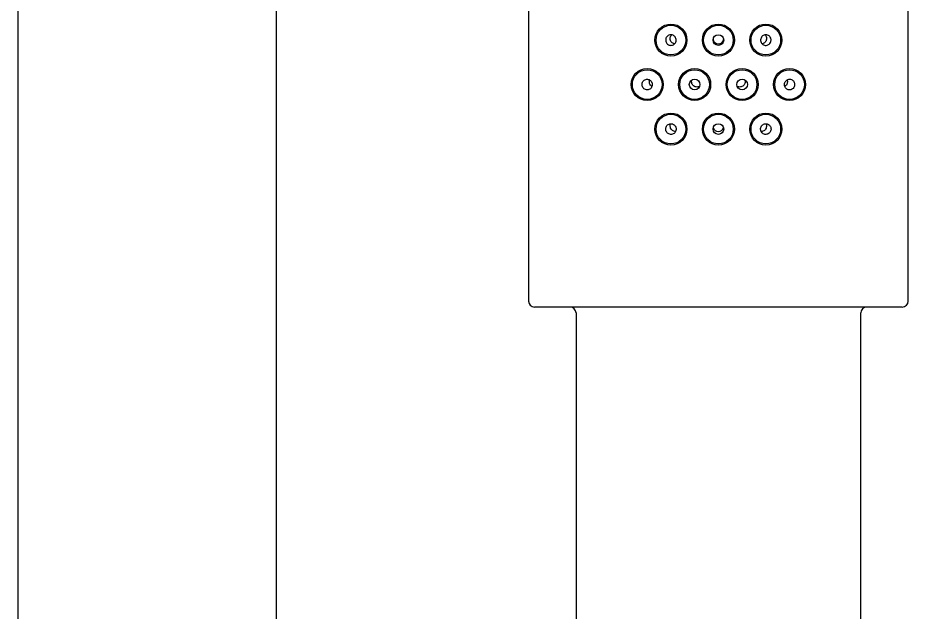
# Model space of a CAD drawing. Header units: millimetres. Extents: x -60 to 7633, y -2614 to 2146.
# Drawn here: x 6801.6 to 6876.6, y 1685 to 1735.1 of the extents above; entities that cross this region are included whole.
import ezdxf

# ---------------------------------------------------------------- set-up
doc = ezdxf.new("R2010")
doc.units = ezdxf.units.MM
doc.layers.get('0').update_dxf_attribs({"color": 250})

msp = doc.modelspace()

# ---------------------------------------------------------------- linework, layer by layer
at = {"linetype": 'Continuous'}
for p, q in [((6801.577, 1841.562), (6801.577, 1577.722)), ((6823.377, 1577.722), (6823.377, 1841.562)), ((6844.627, 1785.183), (6844.627, 1711.183)), ((6876.627, 1711.183), (6876.627, 1785.183)), ((6876.127, 1710.683), (6845.127, 1710.683)), ((6848.627, 1710.183), (6848.627, 1581.183)), ((6872.627, 1581.183), (6872.627, 1710.183))]:
    msp.add_line(p, q, dxfattribs=at)
for centre, radius in [((6856.627, 1733.183), 1.35), ((6856.627, 1733.183), 1.25), ((6860.627, 1733.183), 1.35), ((6860.627, 1733.183), 1.25), ((6864.627, 1733.183), 1.35), ((6864.627, 1733.183), 1.25), ((6860.627, 1733.183), 0.45), ((6854.627, 1729.433), 1.35), ((6854.627, 1729.433), 1.25), ((6858.627, 1729.433), 1.35), ((6858.627, 1729.433), 1.25), ((6862.627, 1729.433), 1.35), ((6862.627, 1729.433), 1.25), ((6866.627, 1729.433), 1.35), ((6866.627, 1729.433), 1.25), ((6858.627, 1729.434), 0.45), ((6862.626, 1729.434), 0.45), ((6856.627, 1725.683), 1.35), ((6856.627, 1725.683), 1.25), ((6860.627, 1725.683), 1.35), ((6860.627, 1725.683), 1.25), ((6864.627, 1725.683), 1.35), ((6864.627, 1725.683), 1.25), ((6860.627, 1725.683), 0.451)]:
    msp.add_circle(centre, radius, dxfattribs=at)
for centre, radius, start, end in [((6860.627, 1733.305), 0.45, 187.07344, 350.99415), ((6860.627, 1725.928), 0.452, 195.64337, 344.66155), ((6845.127, 1711.183), 0.5, 180, 270), ((6876.127, 1711.183), 0.5, 270, 0), ((6848.127, 1710.183), 0.5, 0, 90), ((6873.127, 1710.183), 0.5, 90, 180)]:
    msp.add_arc(centre, radius, start, end, dxfattribs=at)
for points, knots in [([(6856.186, 1733.185), (6856.186, 1733.235), (6856.194, 1733.285), (6856.21, 1733.332), (6856.226, 1733.379), (6856.25, 1733.424), (6856.28, 1733.463), (6856.31, 1733.502), (6856.347, 1733.536), (6856.388, 1733.563), (6856.429, 1733.59), (6856.476, 1733.61), (6856.523, 1733.621), (6856.572, 1733.633), (6856.622, 1733.636), (6856.672, 1733.63), (6856.721, 1733.625), (6856.771, 1733.611), (6856.816, 1733.589), (6856.861, 1733.567), (6856.903, 1733.536), (6856.938, 1733.5), (6856.974, 1733.464), (6857.003, 1733.422), (6857.025, 1733.376), (6857.046, 1733.33), (6857.06, 1733.28), (6857.066, 1733.23), (6857.071, 1733.18), (6857.068, 1733.128), (6857.057, 1733.079), (6857.046, 1733.03), (6857.026, 1732.983), (6857, 1732.94), (6856.974, 1732.898), (6856.94, 1732.86), (6856.902, 1732.829), (6856.863, 1732.798), (6856.819, 1732.774), (6856.773, 1732.757), (6856.726, 1732.741), (6856.677, 1732.732), (6856.628, 1732.732), (6856.578, 1732.733), (6856.528, 1732.741), (6856.481, 1732.758), (6856.434, 1732.775), (6856.39, 1732.801), (6856.351, 1732.833), (6856.312, 1732.865), (6856.278, 1732.904), (6856.252, 1732.948), (6856.226, 1732.991), (6856.206, 1733.04), (6856.196, 1733.09), (6856.189, 1733.121), (6856.186, 1733.153), (6856.186, 1733.185)], [0, 0, 0, 0, 0.052808, 0.052808, 0.052808, 0.105608, 0.105608, 0.105608, 0.158562, 0.158562, 0.158562, 0.212063, 0.212063, 0.212063, 0.266127, 0.266127, 0.266127, 0.320502, 0.320502, 0.320502, 0.374861, 0.374861, 0.374861, 0.428968, 0.428968, 0.428968, 0.48273, 0.48273, 0.48273, 0.536162, 0.536162, 0.536162, 0.589348, 0.589348, 0.589348, 0.642432, 0.642432, 0.642432, 0.69562, 0.69562, 0.69562, 0.749149, 0.749149, 0.749149, 0.803179, 0.803179, 0.803179, 0.857652, 0.857652, 0.857652, 0.912226, 0.912226, 0.912226, 0.96641, 0.96641, 0.96641, 1, 1, 1, 1]), ([(6856.934, 1732.861), (6856.913, 1732.865), (6856.891, 1732.87), (6856.871, 1732.877), (6856.823, 1732.893), (6856.778, 1732.918), (6856.738, 1732.95), (6856.697, 1732.984), (6856.66, 1733.026), (6856.633, 1733.074), (6856.606, 1733.12), (6856.587, 1733.173), (6856.577, 1733.228), (6856.571, 1733.261), (6856.569, 1733.294), (6856.57, 1733.328)], [0.7631158, 0.7631158, 0.7631158, 0.7631158, 0.7881384, 0.7881384, 0.7881384, 0.8467187, 0.8467187, 0.8467187, 0.9075729, 0.9075729, 0.9075729, 0.965717, 0.965717, 0.965717, 1, 1, 1, 1]), ([(6856.57, 1733.328), (6856.571, 1733.374), (6856.58, 1733.42), (6856.594, 1733.463), (6856.608, 1733.506), (6856.629, 1733.546), (6856.654, 1733.581), (6856.666, 1733.598), (6856.679, 1733.613), (6856.692, 1733.627)], [0, 0, 0, 0, 0.047231, 0.047231, 0.047231, 0.0943439, 0.0943439, 0.0943439, 0.1159733, 0.1159733, 0.1159733, 0.1159733]), ([(6865.067, 1733.185), (6865.067, 1733.135), (6865.059, 1733.084), (6865.043, 1733.037), (6865.027, 1732.989), (6865.002, 1732.944), (6864.972, 1732.905), (6864.942, 1732.866), (6864.904, 1732.831), (6864.863, 1732.804), (6864.821, 1732.776), (6864.774, 1732.756), (6864.726, 1732.744), (6864.677, 1732.733), (6864.626, 1732.73), (6864.576, 1732.735), (6864.526, 1732.741), (6864.477, 1732.755), (6864.432, 1732.778), (6864.388, 1732.8), (6864.346, 1732.83), (6864.311, 1732.866), (6864.277, 1732.902), (6864.248, 1732.944), (6864.227, 1732.99), (6864.206, 1733.035), (6864.192, 1733.085), (6864.187, 1733.134), (6864.182, 1733.184), (6864.185, 1733.236), (6864.197, 1733.284), (6864.208, 1733.333), (6864.228, 1733.381), (6864.254, 1733.423), (6864.28, 1733.465), (6864.314, 1733.504), (6864.353, 1733.535), (6864.392, 1733.566), (6864.437, 1733.591), (6864.483, 1733.608), (6864.53, 1733.625), (6864.581, 1733.633), (6864.63, 1733.633), (6864.68, 1733.633), (6864.731, 1733.624), (6864.777, 1733.607), (6864.824, 1733.589), (6864.869, 1733.564), (6864.907, 1733.531), (6864.945, 1733.499), (6864.979, 1733.46), (6865.004, 1733.417), (6865.03, 1733.374), (6865.048, 1733.326), (6865.058, 1733.277), (6865.064, 1733.247), (6865.067, 1733.216), (6865.067, 1733.185)], [0, 0, 0, 0, 0.053229, 0.053229, 0.053229, 0.106427, 0.106427, 0.106427, 0.160099, 0.160099, 0.160099, 0.214417, 0.214417, 0.214417, 0.269008, 0.269008, 0.269008, 0.323397, 0.323397, 0.323397, 0.377294, 0.377294, 0.377294, 0.430711, 0.430711, 0.430711, 0.483847, 0.483847, 0.483847, 0.536941, 0.536941, 0.536941, 0.590181, 0.590181, 0.590181, 0.643692, 0.643692, 0.643692, 0.69754, 0.69754, 0.69754, 0.75172, 0.75172, 0.75172, 0.806109, 0.806109, 0.806109, 0.860441, 0.860441, 0.860441, 0.914378, 0.914378, 0.914378, 0.967712, 0.967712, 0.967712, 1, 1, 1, 1]), ([(6864.683, 1733.328), (6864.685, 1733.28), (6864.679, 1733.232), (6864.667, 1733.187), (6864.655, 1733.142), (6864.637, 1733.1), (6864.613, 1733.062), (6864.588, 1733.021), (6864.557, 1732.985), (6864.522, 1732.956), (6864.483, 1732.923), (6864.439, 1732.897), (6864.392, 1732.88), (6864.366, 1732.871), (6864.339, 1732.864), (6864.312, 1732.86)], [0, 0, 0, 0, 0.0490179, 0.0490179, 0.0490179, 0.097815, 0.097815, 0.097815, 0.1499206, 0.1499206, 0.1499206, 0.2077072, 0.2077072, 0.2077072, 0.2397372, 0.2397372, 0.2397372, 0.2397372]), ([(6864.562, 1733.626), (6864.583, 1733.603), (6864.603, 1733.578), (6864.619, 1733.551), (6864.644, 1733.508), (6864.663, 1733.46), (6864.674, 1733.41), (6864.679, 1733.383), (6864.683, 1733.355), (6864.683, 1733.328)], [0.8847683, 0.8847683, 0.8847683, 0.8847683, 0.9188306, 0.9188306, 0.9188306, 0.9720106, 0.9720106, 0.9720106, 1, 1, 1, 1]), ([(6855.057, 1729.427), (6855.057, 1729.477), (6855.049, 1729.528), (6855.033, 1729.576), (6855.018, 1729.623), (6854.994, 1729.669), (6854.964, 1729.708), (6854.934, 1729.748), (6854.898, 1729.783), (6854.857, 1729.81), (6854.816, 1729.838), (6854.77, 1729.859), (6854.722, 1729.871), (6854.674, 1729.883), (6854.624, 1729.887), (6854.575, 1729.881), (6854.526, 1729.876), (6854.478, 1729.861), (6854.434, 1729.839), (6854.39, 1729.816), (6854.35, 1729.786), (6854.316, 1729.749), (6854.283, 1729.713), (6854.255, 1729.67), (6854.235, 1729.624), (6854.216, 1729.579), (6854.204, 1729.53), (6854.199, 1729.481), (6854.195, 1729.432), (6854.199, 1729.382), (6854.209, 1729.334), (6854.22, 1729.286), (6854.239, 1729.24), (6854.264, 1729.198), (6854.289, 1729.155), (6854.321, 1729.116), (6854.358, 1729.085), (6854.396, 1729.052), (6854.44, 1729.026), (6854.485, 1729.009), (6854.532, 1728.991), (6854.582, 1728.982), (6854.631, 1728.982), (6854.681, 1728.981), (6854.731, 1728.99), (6854.778, 1729.008), (6854.823, 1729.025), (6854.867, 1729.051), (6854.905, 1729.084), (6854.941, 1729.116), (6854.973, 1729.155), (6854.998, 1729.199), (6855.022, 1729.241), (6855.04, 1729.289), (6855.049, 1729.338), (6855.055, 1729.367), (6855.057, 1729.397), (6855.057, 1729.427)], [0, 0, 0, 0, 0.053131, 0.053131, 0.053131, 0.106217, 0.106217, 0.106217, 0.159972, 0.159972, 0.159972, 0.214654, 0.214654, 0.214654, 0.26998, 0.26998, 0.26998, 0.32536, 0.32536, 0.32536, 0.380029, 0.380029, 0.380029, 0.433411, 0.433411, 0.433411, 0.485533, 0.485533, 0.485533, 0.537113, 0.537113, 0.537113, 0.589198, 0.589198, 0.589198, 0.642609, 0.642609, 0.642609, 0.697512, 0.697512, 0.697512, 0.753285, 0.753285, 0.753285, 0.808855, 0.808855, 0.808855, 0.863347, 0.863347, 0.863347, 0.916551, 0.916551, 0.916551, 0.96886, 0.96886, 0.96886, 1, 1, 1, 1]), ([(6854.959, 1729.32), (6854.905, 1729.365), (6854.873, 1729.417), (6854.837, 1729.505), (6854.828, 1729.537), (6854.814, 1729.607), (6854.809, 1729.646), (6854.807, 1729.73), (6854.81, 1729.775), (6854.817, 1729.819), (6854.818, 1729.824), (6854.819, 1729.828)], [0, 0, 0, 0, 0.25, 0.25, 0.375, 0.375, 0.5, 0.5, 0.625, 0.625, 0.6400935, 0.6400935, 0.6400935, 0.6400935]), ([(6859.027, 1729.281), (6859.025, 1729.28), (6859.023, 1729.279), (6859.022, 1729.278), (6858.979, 1729.255), (6858.932, 1729.239), (6858.884, 1729.231), (6858.837, 1729.224), (6858.789, 1729.224), (6858.743, 1729.231), (6858.695, 1729.239), (6858.649, 1729.255), (6858.607, 1729.278), (6858.563, 1729.302), (6858.522, 1729.333), (6858.488, 1729.371), (6858.453, 1729.409), (6858.424, 1729.455), (6858.403, 1729.505), (6858.383, 1729.554), (6858.37, 1729.607), (6858.367, 1729.661), (6858.365, 1729.712), (6858.371, 1729.763), (6858.385, 1729.812)], [0.4302735, 0.4302735, 0.4302735, 0.4302735, 0.4325183, 0.4325183, 0.4325183, 0.4838588, 0.4838588, 0.4838588, 0.5346345, 0.5346345, 0.5346345, 0.5868191, 0.5868191, 0.5868191, 0.641941, 0.641941, 0.641941, 0.6995109, 0.6995109, 0.6995109, 0.7565929, 0.7565929, 0.7565929, 0.8097829, 0.8097829, 0.8097829, 0.8097829]), ([(6862.492, 1729.229), (6862.444, 1729.223), (6862.395, 1729.225), (6862.348, 1729.235), (6862.306, 1729.244), (6862.264, 1729.26), (6862.226, 1729.282)], [0, 0, 0, 0, 0.05154872, 0.05154872, 0.05154872, 0.0978023, 0.0978023, 0.0978023, 0.0978023]), ([(6862.866, 1729.82), (6862.874, 1729.796), (6862.879, 1729.77), (6862.883, 1729.745), (6862.889, 1729.698), (6862.887, 1729.649), (6862.879, 1729.602), (6862.87, 1729.554), (6862.854, 1729.507), (6862.832, 1729.465), (6862.808, 1729.42), (6862.776, 1729.38), (6862.74, 1729.345), (6862.702, 1729.31), (6862.657, 1729.28), (6862.609, 1729.26), (6862.572, 1729.244), (6862.532, 1729.234), (6862.492, 1729.229)], [0.7153738, 0.7153738, 0.7153738, 0.7153738, 0.7421975, 0.7421975, 0.7421975, 0.7925171, 0.7925171, 0.7925171, 0.8441272, 0.8441272, 0.8441272, 0.8987991, 0.8987991, 0.8987991, 0.9562091, 0.9562091, 0.9562091, 1, 1, 1, 1]), ([(6866.196, 1729.427), (6866.196, 1729.377), (6866.204, 1729.327), (6866.219, 1729.28), (6866.235, 1729.233), (6866.258, 1729.189), (6866.287, 1729.15), (6866.316, 1729.112), (6866.352, 1729.078), (6866.391, 1729.051), (6866.431, 1729.025), (6866.476, 1729.005), (6866.521, 1728.994), (6866.567, 1728.982), (6866.616, 1728.979), (6866.663, 1728.984), (6866.712, 1728.989), (6866.76, 1729.003), (6866.804, 1729.025), (6866.849, 1729.047), (6866.89, 1729.077), (6866.926, 1729.114), (6866.961, 1729.151), (6866.991, 1729.194), (6867.013, 1729.242), (6867.034, 1729.288), (6867.048, 1729.339), (6867.053, 1729.391), (6867.058, 1729.441), (6867.055, 1729.493), (6867.045, 1729.541), (6867.034, 1729.589), (6867.016, 1729.636), (6866.991, 1729.677), (6866.966, 1729.718), (6866.935, 1729.756), (6866.899, 1729.786), (6866.862, 1729.817), (6866.821, 1729.841), (6866.777, 1729.858), (6866.732, 1729.875), (6866.684, 1729.883), (6866.636, 1729.884), (6866.587, 1729.884), (6866.538, 1729.876), (6866.492, 1729.859), (6866.445, 1729.842), (6866.4, 1729.816), (6866.361, 1729.784), (6866.322, 1729.752), (6866.288, 1729.712), (6866.262, 1729.667), (6866.236, 1729.624), (6866.217, 1729.574), (6866.206, 1729.524), (6866.199, 1729.492), (6866.196, 1729.459), (6866.196, 1729.427)], [0, 0, 0, 0, 0.052172, 0.052172, 0.052172, 0.104354, 0.104354, 0.104354, 0.156424, 0.156424, 0.156424, 0.208931, 0.208931, 0.208931, 0.262444, 0.262444, 0.262444, 0.317209, 0.317209, 0.317209, 0.372901, 0.372901, 0.372901, 0.428598, 0.428598, 0.428598, 0.483211, 0.483211, 0.483211, 0.536221, 0.536221, 0.536221, 0.588044, 0.588044, 0.588044, 0.639689, 0.639689, 0.639689, 0.692129, 0.692129, 0.692129, 0.745853, 0.745853, 0.745853, 0.800727, 0.800727, 0.800727, 0.856149, 0.856149, 0.856149, 0.911386, 0.911386, 0.911386, 0.965881, 0.965881, 0.965881, 1, 1, 1, 1]), ([(6866.434, 1729.827), (6866.435, 1729.823), (6866.436, 1729.819), (6866.443, 1729.776), (6866.446, 1729.731), (6866.444, 1729.646), (6866.44, 1729.607), (6866.426, 1729.537), (6866.416, 1729.505), (6866.381, 1729.417), (6866.348, 1729.365), (6866.294, 1729.32)], [0.3625382, 0.3625382, 0.3625382, 0.3625382, 0.375, 0.375, 0.5, 0.5, 0.625, 0.625, 0.75, 0.75, 1, 1, 1, 1]), ([(6856.186, 1725.687), (6856.186, 1725.637), (6856.195, 1725.586), (6856.211, 1725.538), (6856.227, 1725.49), (6856.251, 1725.445), (6856.282, 1725.405), (6856.312, 1725.366), (6856.35, 1725.33), (6856.392, 1725.303), (6856.434, 1725.276), (6856.482, 1725.255), (6856.53, 1725.243), (6856.579, 1725.232), (6856.631, 1725.229), (6856.681, 1725.234), (6856.73, 1725.24), (6856.779, 1725.255), (6856.824, 1725.277), (6856.868, 1725.3), (6856.909, 1725.33), (6856.944, 1725.366), (6856.978, 1725.402), (6857.007, 1725.444), (6857.027, 1725.489), (6857.048, 1725.534), (6857.061, 1725.584), (6857.066, 1725.634), (6857.071, 1725.683), (6857.068, 1725.735), (6857.056, 1725.783), (6857.045, 1725.832), (6857.025, 1725.88), (6856.999, 1725.923), (6856.972, 1725.965), (6856.938, 1726.004), (6856.899, 1726.035), (6856.86, 1726.067), (6856.815, 1726.092), (6856.768, 1726.109), (6856.72, 1726.126), (6856.67, 1726.134), (6856.62, 1726.134), (6856.57, 1726.134), (6856.519, 1726.124), (6856.473, 1726.107), (6856.426, 1726.09), (6856.382, 1726.064), (6856.344, 1726.031), (6856.306, 1725.999), (6856.273, 1725.96), (6856.248, 1725.917), (6856.223, 1725.874), (6856.205, 1725.826), (6856.195, 1725.778), (6856.189, 1725.748), (6856.186, 1725.718), (6856.186, 1725.687)], [0, 0, 0, 0, 0.053562, 0.053562, 0.053562, 0.107083, 0.107083, 0.107083, 0.161204, 0.161204, 0.161204, 0.215923, 0.215923, 0.215923, 0.270671, 0.270671, 0.270671, 0.324906, 0.324906, 0.324906, 0.378437, 0.378437, 0.378437, 0.43146, 0.43146, 0.43146, 0.484337, 0.484337, 0.484337, 0.537391, 0.537391, 0.537391, 0.590809, 0.590809, 0.590809, 0.644643, 0.644643, 0.644643, 0.698845, 0.698845, 0.698845, 0.753276, 0.753276, 0.753276, 0.807698, 0.807698, 0.807698, 0.861805, 0.861805, 0.861805, 0.915336, 0.915336, 0.915336, 0.968265, 0.968265, 0.968265, 1, 1, 1, 1]), ([(6857.02, 1725.478), (6857.02, 1725.478), (6857.02, 1725.478), (6857.02, 1725.478), (6856.973, 1725.476), (6856.927, 1725.483), (6856.883, 1725.496), (6856.836, 1725.511), (6856.791, 1725.534), (6856.751, 1725.565), (6856.709, 1725.597), (6856.671, 1725.639), (6856.642, 1725.686), (6856.613, 1725.733), (6856.591, 1725.787), (6856.579, 1725.844), (6856.572, 1725.881), (6856.568, 1725.92), (6856.57, 1725.959)], [0.7275555, 0.7275555, 0.7275555, 0.7275555, 0.7275912, 0.7275912, 0.7275912, 0.7802484, 0.7802484, 0.7802484, 0.8377201, 0.8377201, 0.8377201, 0.8994199, 0.8994199, 0.8994199, 0.9606107, 0.9606107, 0.9606107, 1, 1, 1, 1]), ([(6856.57, 1725.959), (6856.571, 1726.004), (6856.58, 1726.05), (6856.594, 1726.092), (6856.599, 1726.107), (6856.604, 1726.121), (6856.611, 1726.135)], [0, 0, 0, 0, 0.04640165, 0.04640165, 0.04640165, 0.06233076, 0.06233076, 0.06233076, 0.06233076]), ([(6865.067, 1725.687), (6865.067, 1725.737), (6865.059, 1725.788), (6865.043, 1725.834), (6865.027, 1725.881), (6865.003, 1725.926), (6864.973, 1725.965), (6864.943, 1726.004), (6864.906, 1726.038), (6864.866, 1726.064), (6864.825, 1726.091), (6864.778, 1726.111), (6864.731, 1726.122), (6864.683, 1726.133), (6864.633, 1726.137), (6864.584, 1726.131), (6864.534, 1726.126), (6864.485, 1726.112), (6864.44, 1726.09), (6864.395, 1726.068), (6864.352, 1726.038), (6864.317, 1726.001), (6864.281, 1725.965), (6864.251, 1725.923), (6864.229, 1725.876), (6864.207, 1725.831), (6864.193, 1725.78), (6864.188, 1725.729), (6864.182, 1725.679), (6864.185, 1725.627), (6864.196, 1725.578), (6864.207, 1725.529), (6864.227, 1725.481), (6864.253, 1725.439), (6864.279, 1725.396), (6864.313, 1725.358), (6864.351, 1725.327), (6864.39, 1725.297), (6864.434, 1725.272), (6864.48, 1725.256), (6864.526, 1725.24), (6864.575, 1725.231), (6864.624, 1725.232), (6864.673, 1725.232), (6864.723, 1725.241), (6864.769, 1725.257), (6864.816, 1725.274), (6864.861, 1725.3), (6864.9, 1725.332), (6864.939, 1725.364), (6864.974, 1725.403), (6865, 1725.447), (6865.027, 1725.491), (6865.046, 1725.54), (6865.057, 1725.59), (6865.064, 1725.622), (6865.067, 1725.655), (6865.067, 1725.687)], [0, 0, 0, 0, 0.052719, 0.052719, 0.052719, 0.105444, 0.105444, 0.105444, 0.158125, 0.158125, 0.158125, 0.211211, 0.211211, 0.211211, 0.264912, 0.264912, 0.264912, 0.319127, 0.319127, 0.319127, 0.373579, 0.373579, 0.373579, 0.427975, 0.427975, 0.427975, 0.482099, 0.482099, 0.482099, 0.53583, 0.53583, 0.53583, 0.589139, 0.589139, 0.589139, 0.642119, 0.642119, 0.642119, 0.695001, 0.695001, 0.695001, 0.748133, 0.748133, 0.748133, 0.801844, 0.801844, 0.801844, 0.856238, 0.856238, 0.856238, 0.911037, 0.911037, 0.911037, 0.965661, 0.965661, 0.965661, 1, 1, 1, 1]), ([(6864.683, 1725.959), (6864.685, 1725.91), (6864.679, 1725.86), (6864.667, 1725.814), (6864.654, 1725.768), (6864.635, 1725.724), (6864.611, 1725.685), (6864.585, 1725.643), (6864.552, 1725.606), (6864.515, 1725.575), (6864.475, 1725.542), (6864.428, 1725.515), (6864.378, 1725.499), (6864.333, 1725.484), (6864.285, 1725.476), (6864.236, 1725.478)], [0, 0, 0, 0, 0.0506272, 0.0506272, 0.0506272, 0.10097, 0.10097, 0.10097, 0.1557451, 0.1557451, 0.1557451, 0.2163569, 0.2163569, 0.2163569, 0.2716779, 0.2716779, 0.2716779, 0.2716779]), ([(6864.645, 1726.13), (6864.659, 1726.098), (6864.669, 1726.065), (6864.675, 1726.031), (6864.68, 1726.007), (6864.683, 1725.983), (6864.683, 1725.959)], [0.9398103, 0.9398103, 0.9398103, 0.9398103, 0.97549077, 0.97549077, 0.97549077, 1, 1, 1, 1])]:
    msp.add_open_spline(points, degree=3, knots=knots, dxfattribs=at)
for points in [[(6855.026, 1729.275), (6855.003, 1729.288), (6854.98, 1729.303), (6854.959, 1729.32)], [(6866.294, 1729.32), (6866.272, 1729.302), (6866.248, 1729.286), (6866.223, 1729.273)]]:
    msp.add_open_spline(points, degree=3, dxfattribs=at)

doc.saveas('drawing.dxf')
